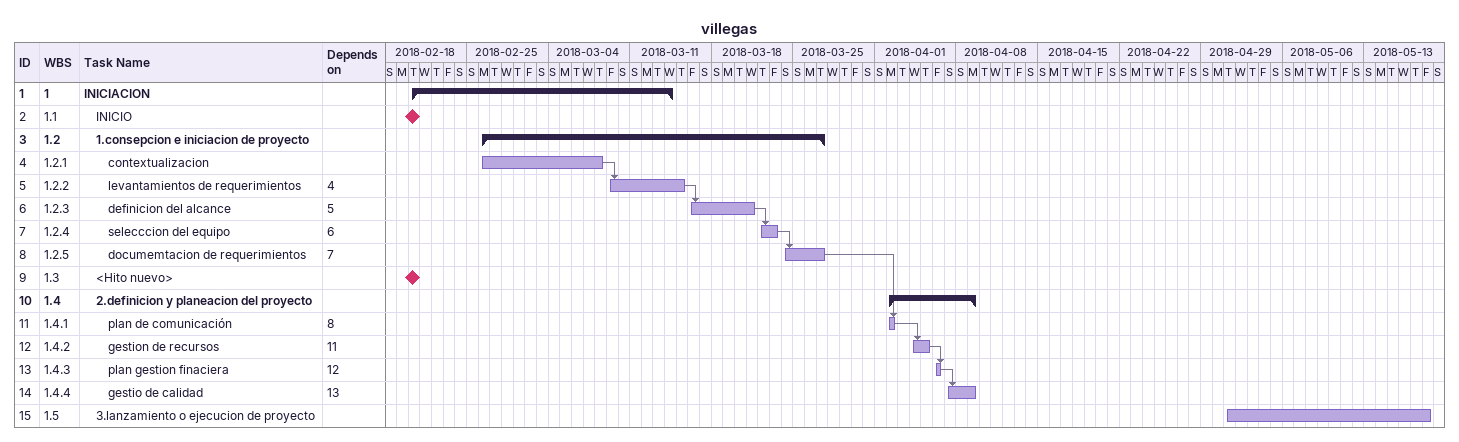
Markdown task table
villegas

| ID | WBS | Task | Start | Finish | Predecessors |
|---|---|---|---|---|---|
| 1 | 1 | **INICIACION** | 2018-02-20 | 2018-03-14 |  |
| 2 | 1.1 | INICIO (milestone) | 2018-02-20 | 2018-02-20 |  |
| 3 | 1.2 | **1.consepcion e iniciacion de proyecto** | 2018-02-26 | 2018-03-27 |  |
| 4 | 1.2.1 | contextualizacion | 2018-02-26 | 2018-03-08 |  |
| 5 | 1.2.2 | levantamientos de requerimientos | 2018-03-09 | 2018-03-15 | 4 |
| 6 | 1.2.3 | definicion del alcance | 2018-03-16 | 2018-03-21 | 5 |
| 7 | 1.2.4 | selecccion del equipo | 2018-03-22 | 2018-03-23 | 6 |
| 8 | 1.2.5 | documemtacion de requerimientos | 2018-03-24 | 2018-03-27 | 7 |
| 9 | 1.3 | <Hito nuevo> (milestone) | 2018-02-20 | 2018-02-20 |  |
| 10 | 1.4 | **2.definicion y planeacion del proyecto** | 2018-04-02 | 2018-04-09 |  |
| 11 | 1.4.1 | plan de comunicación | 2018-04-02 | 2018-04-02 | 8 |
| 12 | 1.4.2 | gestion de recursos | 2018-04-04 | 2018-04-05 | 11 |
| 13 | 1.4.3 | plan gestion finaciera | 2018-04-06 | 2018-04-06 | 12 |
| 14 | 1.4.4 | gestio de calidad | 2018-04-07 | 2018-04-09 | 13 |
| 15 | 1.5 | 3.lanzamiento o ejecucion de proyecto | 2018-05-01 | 2018-05-18 |  |
